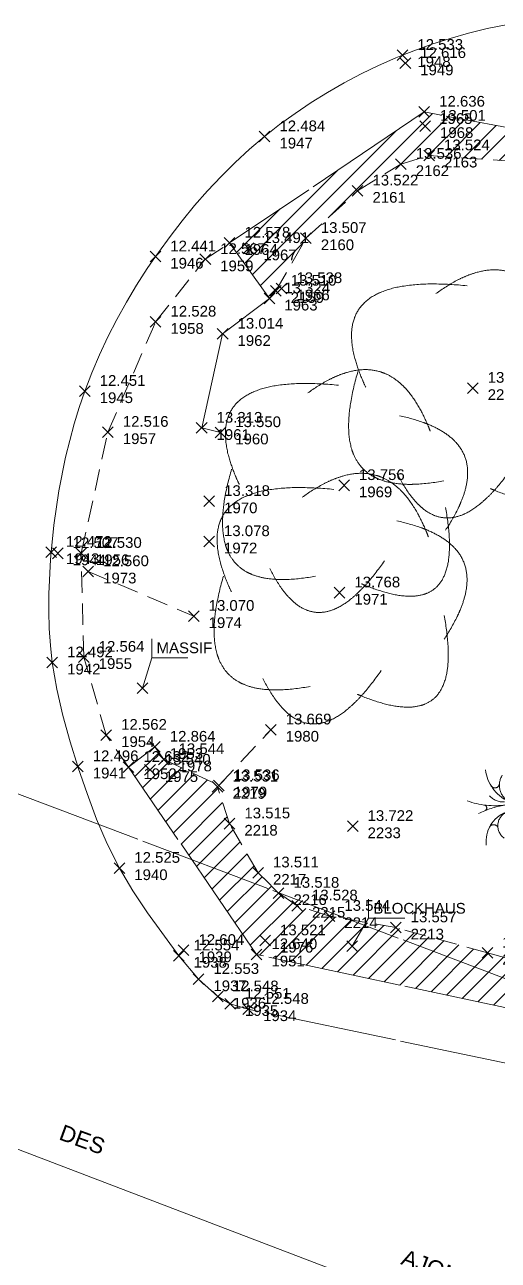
# Model space of a CAD drawing. Header units: metres. Extents: x 1224602 to 1224842, y 7187490 to 7187733.
# Drawn here: x 1224792 to 1224800.84, y 7187690.28 to 7187713.36 of the extents above; entities that cross this region are included whole.
import ezdxf
from ezdxf.enums import TextEntityAlignment as Align

# ---------------------------------------------------------------- set-up
doc = ezdxf.new("R2010")
doc.units = ezdxf.units.M
doc.header["$PDMODE"] = 3
doc.header["$PDSIZE"] = 0.1
for name, pattern in [('LL_0822', [2.5, 2.5, 0]), ('RL_1105', [2.5, 2.5, 0]), ('Socle_Continu', [2.5, 2.5, 0]), ('TL_1182', [0.6, 0.4, -0.2]), ('YL_2901', [2.5, 2.5, 0])]:
    doc.linetypes.add(name, pattern=pattern)
for name, color, linetype, lineweight in [('BATIH_SCS', 201, 'Socle_Continu', 13), ('BATIM_SCI', 201, 'Socle_Continu', 13), ('HABIL_SCI', 7, 'Socle_Continu', 13), ('JARDI_PSS', 82, 'Socle_Continu', 13), ('JARDI_SCI', 82, 'Socle_Continu', 13), ('JARDI_SCS', 82, 'Socle_Continu', 13), ('SIGTA_SCI', 7, 'Socle_Continu', 13), ('SIGTM_SCI', 1, 'Socle_Continu', 13), ('SIGTO_SCI', 255, 'Socle_Continu', 13), ('VOIRI_SCS', 7, 'Socle_Continu', 13)]:
    doc.layers.add(name, color=color, linetype=linetype, lineweight=lineweight)
for name, color, linetype, lineweight, true_color in [('BATIM_SCS', 7, 'Socle_Continu', 13, 0xdf7fff), ('EAUUS_SCT', 7, 'Socle_Continu', 13, 0x7f3f00), ('SIGTS_PSS', 7, 'Socle_Continu', 13, 0x9966cc)]:
    doc.layers.add(name, color=color, linetype=linetype, lineweight=lineweight, true_color=true_color)
doc.styles.get("Standard").update_dxf_attribs({"font": 'arial.ttf'})
doc.linetypes.add('CL_0181', pattern='A,3,-0.15,0.4,-0.381,["eu",Standard,S=0.254,R=0,X=-0.2,Y=-0.1],-0.381,0.4,-0.15', length=4.862)

# ---------------------------------------------------------------- blocks, each defined once
blk = doc.blocks.new('YP_1521')
at = {"layer": 'SIGTO_SCI', "color": 7, "linetype": 'Socle_Continu'}
blk.add_point((0, 0), dxfattribs=at)
at = {"layer": 'SIGTA_SCI', "linetype": 'Socle_Continu'}
blk.add_attdef('ALT', (0.278, 0.099), '', height=0.2, dxfattribs=at)
at = {"layer": 'SIGTA_SCI', "linetype": 'Socle_Continu', "flags": 9}
blk.add_attdef('CALQUE_ALT', (1.69, -1.18), '', height=0.2, dxfattribs=at)
at = {"layer": 'SIGTM_SCI', "linetype": 'Socle_Continu'}
blk.add_attdef('MAT', (0.278, -0.223), '', height=0.2, dxfattribs=at)
at = {"layer": 'SIGTM_SCI', "linetype": 'Socle_Continu', "flags": 9}
blk.add_attdef('CALQUE_MAT', (1.69, -1.501), '', height=0.2, dxfattribs=at)
at = {"layer": 'SIGTO_SCI', "linetype": 'Socle_Continu', "flags": 9}
for tag, p in [('ID', (1.69, 0.105)), ('NATURE', (1.69, -0.216)), ('FAMILLE', (1.69, -0.538)), ('CALQUE', (1.69, -0.859)), ('PCRS', (1.69, -1.823))]:
    blk.add_attdef(tag, p, '', height=0.2, dxfattribs=at)
blk = doc.blocks.new('TP_1203')
at = {"layer": 'JARDI_SCS', "linetype": 'Socle_Continu'}
for points in [[(0.3171, 0.1998, 0.007667), (0.3097, 0.2185, 0.026874), (0.2793, 0.282, 0.047786), (0.2363, 0.3458, 0.023985), (0.2196, 0.3641, 0.040407), (0.1879, 0.391, 0.05708), (0.1498, 0.4122, 0.021505), (0.1343, 0.4178, 0.075257), (0.0789, 0.4262, 0.004647), (0.0754, 0.4262, 0.067031), (0.0113, 0.4161, 0.025669), (-0.025, 0.4032, 0.024468), (-0.0582, 0.3875, 0.036292), (-0.1329, 0.3405)], [(-0.0204, 0.3686, 0.026081), (-0.1467, 0.3752, 0.000498), (-0.1491, 0.3752, 0.000061), (-0.1493, 0.3752, 0.039737), (-0.2542, 0.3668, 0.05935), (-0.3324, 0.3448, 0.002412), (-0.3355, 0.3435, 0.092506), (-0.393, 0.3053, 0.000753), (-0.3933, 0.305, 0.098491), (-0.4244, 0.2585, 0.011844), (-0.4269, 0.2521, 0.083514), (-0.4371, 0.1912, 0.009601), (-0.437, 0.184, 0.062383), (-0.4234, 0.101, 0.027233), (-0.3998, 0.0339, 0.012932), (-0.386, 0.003)], [(0.3734, -0.1657, 0.034341), (0.42, -0.0853, 0.016386), (0.4306, -0.0619, 0.033024), (0.4472, -0.0128, 0.065516), (0.4552, 0.0476, 0.004498), (0.4551, 0.0518, 0.088708), (0.4437, 0.1085, 0.001985), (0.4432, 0.1097, 0.087204), (0.4129, 0.1572, 0.010127), (0.4065, 0.1639, 0.060799), (0.3628, 0.1981, 0.037701), (0.3113, 0.2242, 0.012492), (0.2934, 0.231, 0.034867), (0.2046, 0.2561)], [(-0.4141, 0.0593, 0.030688), (-0.4401, -0.0515, 0.042762), (-0.4476, -0.1391, 0.002681), (-0.4475, -0.1447, 0.068057), (-0.4366, -0.2203, 0.027564), (-0.4302, -0.2384, 0.0661), (-0.4071, -0.2783, 0.02929), (-0.3949, -0.292, 0.071575), (-0.3592, -0.3187, 0.024959), (-0.3395, -0.3281, 0.055555), (-0.2929, -0.3415, 0.042997), (-0.2266, -0.3473, 0.011964), (-0.2081, -0.3468, 0.03671), (-0.1048, -0.3345)], [(0.064, -0.3627, 0.004702), (0.0762, -0.3679, 0.029397), (0.1549, -0.3952, 0.053456), (0.231, -0.4084, 0.017025), (0.2434, -0.4088, 0.067312), (0.292, -0.4022, 0.029038), (0.3048, -0.3978, 0.085197), (0.3382, -0.3767, 0.008842), (0.3415, -0.3736, 0.097758), (0.3694, -0.3319, 0.000163), (0.3695, -0.3318, 0.072483), (0.3857, -0.2677, 0.026786), (0.3883, -0.2187, 0.018833), (0.387, -0.1842, 0.02958), (0.3734, -0.0814)], [(-0.2735, -0.3064, 0.039486), (-0.23, -0.3798, 0.04359), (-0.1978, -0.4182, 0.016585), (-0.1839, -0.4312, 0.081902), (-0.1391, -0.4591, 0.006579), (-0.1351, -0.4607, 0.089308), (-0.0921, -0.4684, 0.016983), (-0.0837, -0.4681, 0.078527), (-0.037, -0.4569, 0.013117), (-0.0296, -0.4536, 0.063228), (0.0271, -0.4171, 0.02257), (0.0606, -0.3865, 0.018838), (0.0864, -0.3587, 0.027877), (0.1484, -0.2782)]]:
    blk.add_lwpolyline(points, format="xyb", dxfattribs=at)
at = {"layer": 'JARDI_SCS', "linetype": 'Socle_Continu', "flags": 9}
for tag, p in [('ID', (0.8891, 0.2461)), ('NATURE', (0.8891, -0.0752)), ('FAMILLE', (0.8891, -0.3964)), ('CALQUE', (0.8891, -0.7177)), ('PCRS', (0.8891, -1.039))]:
    blk.add_attdef(tag, p, '', height=0.2, dxfattribs=at)
blk = doc.blocks.new('TP_2779')
at = {"layer": 'JARDI_PSS', "linetype": 'Socle_Continu', "extrusion": (0, 0, -1), "flags": 128}
for points in [[(-0.025, 0.165, 0.247838), (-0.34, 0.797)], [(-0.064, 0.707, 0.064603), (-0.029, 0.294)], [(0.086, 0.103, 0.25131), (0.508, 0.689)], [(-0.113, 0.12, 0.255827), (-0.398, 0.325)], [(0.122, 0.036, 0.13192), (0.851, 0.112)], [(0.637, -0.128, 0.079746), (0.149, 0.028)], [(0.523, 0.029, 0.690122), (0.513, -0.072)], [(0.153, 0.089, 0.230233), (0.433, 0.205)], [(-0.172, 0.054, 0.115458), (-0.86, 0.103)], [(-0.083, -0.138, 0.100919), (-0.22, -0.653)], [(0.43, -0.381, 0.592918), (0.275, -0.382)], [(-0.198, -0.478, 0.662456), (-0.326, -0.398)]]:
    blk.add_lwpolyline(points, format="xyb", dxfattribs=at)
at = {"layer": 'JARDI_PSS', "linetype": 'Socle_Continu', "flags": 128}
for points in [[(-0.193, 0.587, 0.422349), (-0.073, 0.099)], [(0.065, 0.588, 0.596812), (0.127, 0.562)], [(-0.401, 0.391, 0.742335), (-0.245, 0.432)], [(0.643, 0.254, 0.050999), (0.167, 0.058)], [(0.509, 0.211, 0.61769), (0.536, 0.12)], [(-0.122, -0.101, 0.339495), (-0.491, -0.719)], [(-0.122, -0.106, 0.565905), (-0.157, -0.586)], [(-0.028, -0.173, 0.132446), (-0.077, -0.435)], [(0.091, -0.146, 0.285538), (0.709, -0.502)], [(0.158, -0.066, 0.093629), (0.527, -0.284)]]:
    blk.add_lwpolyline(points, format="xyb", dxfattribs=at)
at = {"layer": 'JARDI_PSS', "linetype": 'Socle_Continu'}
blk.add_circle((0, 0), 0.0469, dxfattribs=at)
at = {"layer": 'JARDI_PSS', "linetype": 'Socle_Continu', "flags": 9}
for tag, p in [('ID', (1.31, 0.499)), ('NATURE', (1.31, 0.178)), ('FAMILLE', (1.31, -0.143)), ('CALQUE', (1.31, -0.465)), ('PCRS', (1.31, -0.786))]:
    blk.add_attdef(tag, p, '', height=0.2, dxfattribs=at)
blk = doc.blocks.new('*U41')
at = {"layer": 'BATIM_SCI', "linetype": 'Socle_Continu'}
blk.add_line((0.308, 0.521), (0, 0), dxfattribs=at)
at = {"layer": 'BATIM_SCI', "linetype": 'Socle_Continu', "flags": 128}
blk.add_lwpolyline([(0.981, 0.521), (0.308, 0.521), (0.308, 0.878)], dxfattribs=at)
at = {"layer": 'BATIM_SCI', "linetype": 'Socle_Continu'}
blk.add_point((0, 0), dxfattribs=at)
blk.add_attdef('TXT', (0.397, 0.608), '', height=0.2, dxfattribs=at)
at = {"layer": 'BATIM_SCI', "linetype": 'Socle_Continu', "flags": 9}
for tag, p in [('ID', (1.967, 0.144)), ('NATURE', (1.967, -0.177)), ('FAMILLE', (1.967, -0.499)), ('CALQUE', (1.967, -0.82)), ('PCRS', (1.967, -1.141))]:
    blk.add_attdef(tag, p, '', height=0.2, dxfattribs=at)
blk = doc.blocks.new('ZP_1565')
at = {"layer": 'HABIL_SCI', "linetype": 'Socle_Continu'}
blk.add_attdef('TYPE', text='', height=0.3, dxfattribs=at).set_placement((0, 0), align=Align.MIDDLE_CENTER)
at = {"layer": 'HABIL_SCI', "linetype": 'Socle_Continu', "flags": 9}
for tag, p in [('ID', (0.547, -0.599)), ('NATURE', (0.547, -0.92)), ('FAMILLE', (0.547, -1.242)), ('CALQUE', (0.547, -1.563)), ('PCRS', (0.533, -1.833))]:
    blk.add_attdef(tag, p, '', height=0.2, dxfattribs=at)
blk = doc.blocks.new('*U113')
at = {"layer": 'JARDI_SCI', "linetype": 'Socle_Continu'}
blk.add_line((0.175, 0.564), (0, 0), dxfattribs=at)
at = {"layer": 'JARDI_SCI', "linetype": 'Socle_Continu', "flags": 128}
blk.add_lwpolyline([(0.848, 0.564), (0.175, 0.564), (0.175, 0.921)], dxfattribs=at)
at = {"layer": 'JARDI_SCI', "linetype": 'Socle_Continu'}
blk.add_point((0, 0), dxfattribs=at)
blk.add_attdef('TXT', (0.264, 0.651), '', height=0.2, dxfattribs=at)
at = {"layer": 'JARDI_SCI', "linetype": 'Socle_Continu', "flags": 9}
for tag, p in [('ID', (1.967, 0.144)), ('NATURE', (1.967, -0.177)), ('FAMILLE', (1.967, -0.499)), ('CALQUE', (1.967, -0.82)), ('PCRS', (1.967, -1.141))]:
    blk.add_attdef(tag, p, '', height=0.2, dxfattribs=at)

msp = doc.modelspace()

# ---------------------------------------------------------------- hatches: boundary and pattern name
at = {"layer": 'BATIH_SCS', "linetype": 'Socle_Continu'}
h = msp.add_hatch(dxfattribs=at)
h.set_pattern_fill('RL_1107', color=256, pattern_type=2)
h.set_pattern_definition([(45, (-54.5113, -14.81183), (-0.176776695297, 0.176776695297), [])])
h.paths.add_polyline_path([(1224799.463, 7187711.731), (1224795.828, 7187709.285), (1224796.571, 7187708.246), (1224796.691, 7187708.388), (1224797.253, 7187709.373), (1224798.218, 7187710.259), (1224799.026, 7187710.757), (1224799.554, 7187710.917), (1224801.626, 7187710.773), (1224804.634, 7187710.28), (1224807.611, 7187709.68), (1224809.205, 7187709.249), (1224809.519, 7187709.122), (1224809.847, 7187708.714), (1224810.67, 7187707.595), (1224811.487, 7187706.378), (1224811.566, 7187705.846), (1224811.673, 7187705.567), (1224812.42, 7187706.13), (1224809.995, 7187709.74)])
h = msp.add_hatch(dxfattribs=at)
h.set_pattern_fill('RL_1107', color=256, pattern_type=2)
h.set_pattern_definition([(45, (-49.93037, -22.36313), (-0.176776695297, 0.176776695297), [])])
h.paths.add_polyline_path([(1224800.642, 7187696.026), (1224798.931, 7187696.499), (1224797.693, 7187696.712), (1224797.088, 7187696.906), (1224796.743, 7187697.143), (1224796.36, 7187697.523), (1224795.826, 7187698.439), (1224795.603, 7187699.127), (1224795.629, 7187699.152), (1224794.597, 7187699.64), (1224794.433, 7187699.872), (1224793.94, 7187699.494), (1224796.331, 7187695.997), (1224804.089, 7187694.337), (1224806.89, 7187693.755), (1224810.512, 7187696.301), (1224809.62, 7187696.73), (1224808.489, 7187695.777), (1224807.18, 7187694.926), (1224806.698, 7187694.776), (1224806.115, 7187694.709), (1224804.506, 7187694.988)])

# ---------------------------------------------------------------- linework, layer by layer
at = {"layer": 'BATIM_SCS', "linetype": 'RL_1105'}
for points in [[(1224811.673, 7187705.567, 13.235), (1224812.42, 7187706.13, 12.834), (1224809.995, 7187709.74, 12.773), (1224799.463, 7187711.731, 12.636), (1224795.828, 7187709.285, 12.578), (1224796.571, 7187708.246, 13.324), (1224795.698, 7187707.585, 13.014), (1224795.306, 7187705.829, 13.313), (1224795.655, 7187705.746, 13.55)], [(1224810.512, 7187696.301, 12.759), (1224806.89, 7187693.755, 12.685), (1224804.089, 7187694.337, 12.676), (1224796.331, 7187695.997, 12.64), (1224793.94, 7187699.494, 12.632), (1224794.433, 7187699.872, 12.864)]]:
    msp.add_polyline3d(points, dxfattribs=at)
at = {"layer": 'EAUUS_SCT', "linetype": 'CL_0181'}
msp.add_polyline3d([(1224801.657, 7187688.62, 11.1), (1224766.157, 7187702.184, 10.91)], dxfattribs=at)
at = {"layer": 'JARDI_SCS', "linetype": 'TL_1182'}
for points in [[(1224796.571, 7187708.246, 13.324), (1224796.691, 7187708.388, 13.51), (1224797.253, 7187709.373, 13.507), (1224798.218, 7187710.259, 13.522), (1224799.026, 7187710.757, 13.536), (1224799.554, 7187710.917, 13.524), (1224801.626, 7187710.773, 13.52)], [(1224793.94, 7187699.494, 12.632), (1224793.524, 7187700.094, 12.562), (1224793.105, 7187701.551, 12.564), (1224793.055, 7187703.491, 12.53), (1224793.555, 7187705.752, 12.516), (1224794.446, 7187707.811, 12.528), (1224795.374, 7187708.979, 12.567), (1224795.828, 7187709.285, 12.578)], [(1224793.188, 7187703.149, 12.56), (1224795.158, 7187702.316, 13.07)], [(1224794.433, 7187699.872, 12.864), (1224794.597, 7187699.64, 13.544), (1224795.629, 7187699.152, 13.536), (1224796.597, 7187700.194, 13.669)], [(1224804.506, 7187694.988, 13.524), (1224800.642, 7187696.026, 13.561), (1224798.931, 7187696.499, 13.557), (1224797.693, 7187696.712, 13.544), (1224797.088, 7187696.906, 13.528), (1224796.743, 7187697.143, 13.518), (1224796.36, 7187697.523, 13.511), (1224795.826, 7187698.439, 13.515), (1224795.603, 7187699.127, 13.531), (1224795.629, 7187699.152, 13.536)]]:
    msp.add_polyline3d(points, dxfattribs=at)
at = {"layer": 'SIGTS_PSS', "linetype": 'YL_2901'}
msp.add_polyline3d([(1224718.643, 7187594.665, 11.273), (1224724.194, 7187641.786, 11.605), (1224743.464, 7187686.347, 12.019), (1224774.759, 7187705.496, 12.369), (1224807.6, 7187693.028, 12.688), (1224838.124, 7187643.847, 11.839), (1224818.746, 7187610.542, 11.62), (1224772.174, 7187599.12, 11.427)], close=True, dxfattribs=at)
at = {"layer": 'VOIRI_SCS', "linetype": 'LL_0822'}
msp.add_polyline3d([(1224804.013, 7187693.334, 12.581), (1224796.175, 7187694.975, 12.548), (1224795.836, 7187695.072, 12.551), (1224795.61, 7187695.209, 12.548), (1224795.247, 7187695.534, 12.553), (1224794.878, 7187695.973, 12.554), (1224794.293, 7187696.774, 12.539), (1224794.02, 7187697.185, 12.532), (1224793.77, 7187697.609, 12.525), (1224793.543, 7187698.06, 12.518), (1224793.344, 7187698.525, 12.511), (1224793.165, 7187699, 12.504), (1224793.002, 7187699.482, 12.496), (1224792.994, 7187699.507, 12.496), (1224792.849, 7187699.968, 12.495), (1224792.713, 7187700.457, 12.494), (1224792.6, 7187700.951, 12.493), (1224792.516, 7187701.448, 12.492), (1224792.481, 7187701.766, 12.489), (1224792.459, 7187702.086, 12.487), (1224792.45, 7187702.407, 12.484), (1224792.451, 7187702.729, 12.48), (1224792.483, 7187703.373, 12.474), (1224792.495, 7187703.511, 12.472), (1224792.546, 7187704.016, 12.469), (1224792.639, 7187704.654, 12.465), (1224792.764, 7187705.285, 12.461), (1224792.925, 7187705.907, 12.456), (1224793.02, 7187706.214, 12.454), (1224793.124, 7187706.517, 12.451), (1224793.255, 7187706.86, 12.449), (1224793.399, 7187707.197, 12.447), (1224793.556, 7187707.529, 12.446), (1224793.724, 7187707.857, 12.445), (1224793.902, 7187708.178, 12.443), (1224794.091, 7187708.494, 12.442), (1224794.29, 7187708.805, 12.442), (1224794.442, 7187709.029, 12.441), (1224794.498, 7187709.109, 12.442), (1224794.715, 7187709.408, 12.447), (1224794.94, 7187709.699, 12.452), (1224795.174, 7187709.983, 12.457), (1224795.417, 7187710.259, 12.462), (1224795.67, 7187710.527, 12.467), (1224795.931, 7187710.785, 12.473), (1224796.201, 7187711.034, 12.478), (1224796.481, 7187711.272, 12.484), (1224796.762, 7187711.494, 12.489), (1224797.052, 7187711.705, 12.495), (1224797.349, 7187711.906, 12.501), (1224797.654, 7187712.096, 12.506), (1224797.965, 7187712.274, 12.512), (1224798.282, 7187712.441, 12.518), (1224798.606, 7187712.597, 12.525), (1224798.934, 7187712.742, 12.531), (1224799.056, 7187712.792, 12.533), (1224799.267, 7187712.874, 12.535), (1224799.604, 7187712.995, 12.539), (1224799.946, 7187713.104, 12.543), (1224800.29, 7187713.201, 12.547), (1224800.638, 7187713.287, 12.55), (1224800.989, 7187713.36, 12.554)], dxfattribs=at)

# ---------------------------------------------------------------- block references
at = {"layer": 'BATIM_SCI', "linetype": 'Socle_Continu'}
msp.add_blockref('*U41', (1224798.116, 7187696.151), dxfattribs=at).add_auto_attribs({'TXT': 'BLOCKHAUS'})
at = {"layer": 'HABIL_SCI', "linetype": 'Socle_Continu', "rotation": 339.9510086463645}
msp.add_blockref('ZP_1565', (1224789.523, 7187693.838), dxfattribs=at).add_auto_attribs({'TYPE': 'RUE                                                   RESIDENCE                                                   DES                                                   AJONCS'})
at = {"layer": 'JARDI_PSS', "linetype": 'Socle_Continu'}
msp.add_blockref('TP_2779', (1224801.112, 7187698.756, 13.764), dxfattribs=at)
at = {"layer": 'JARDI_SCI', "linetype": 'Socle_Continu'}
msp.add_blockref('*U113', (1224794.2, 7187700.972), dxfattribs=at).add_auto_attribs({'TXT': 'MASSIF'})
at = {"layer": 'JARDI_SCS', "linetype": 'Socle_Continu'}
for p, xscale, yscale in [((1224800.369, 7187706.575, 13.936), 5.180480354163229, 5.180480354163229), ((1224797.965, 7187704.758, 13.756), 5.070034586009923, 5.070034586009923), ((1224797.88, 7187702.753, 13.768), 5.231999285677386, 5.231999285677386)]:
    msp.add_blockref('TP_1203', p, dxfattribs=dict(at, xscale=xscale, yscale=yscale))
at = {"layer": 'SIGTO_SCI', "linetype": 'Socle_Continu'}
for p, values in [((1224799.056, 7187712.792, 12.533), {'ALT': '12.533', 'MAT': '1948'}), ((1224799.109, 7187712.64, 12.616), {'ALT': '12.616', 'MAT': '1949'}), ((1224799.463, 7187711.731, 12.636), {'ALT': '12.636', 'MAT': '1965'}), ((1224799.479, 7187711.468, 13.501), {'ALT': '13.501', 'MAT': '1968'}), ((1224796.481, 7187711.272, 12.484), {'ALT': '12.484', 'MAT': '1947'}), ((1224799.026, 7187710.757, 13.536), {'ALT': '13.536', 'MAT': '2162'}), ((1224799.554, 7187710.917, 13.524), {'ALT': '13.524', 'MAT': '2163'}), ((1224798.218, 7187710.259, 13.522), {'ALT': '13.522', 'MAT': '2161'}), ((1224797.253, 7187709.373, 13.507), {'ALT': '13.507', 'MAT': '2160'}), ((1224795.828, 7187709.285, 12.578), {'ALT': '12.578', 'MAT': '1964'}), ((1224796.18, 7187709.184, 13.491), {'ALT': '13.491', 'MAT': '1967'}), ((1224794.442, 7187709.029, 12.441), {'ALT': '12.441', 'MAT': '1946'}), ((1224795.374, 7187708.979, 12.567), {'ALT': '12.567', 'MAT': '1959'}), ((1224796.798, 7187708.436, 13.538), {'ALT': '13.538', 'MAT': '1966'}), ((1224796.571, 7187708.246, 13.324), {'ALT': '13.324', 'MAT': '1963'}), ((1224796.691, 7187708.388, 13.51), {'ALT': '13.510', 'MAT': '2159'}), ((1224794.446, 7187707.811, 12.528), {'ALT': '12.528', 'MAT': '1958'}), ((1224795.698, 7187707.585, 13.014), {'ALT': '13.014', 'MAT': '1962'}), ((1224793.124, 7187706.517, 12.451), {'ALT': '12.451', 'MAT': '1945'}), ((1224800.369, 7187706.575, 13.936), {'ALT': '13.936', 'MAT': '2235'}), ((1224793.555, 7187705.752, 12.516), {'ALT': '12.516', 'MAT': '1957'}), ((1224795.306, 7187705.829, 13.313), {'ALT': '13.313', 'MAT': '1961'}), ((1224795.655, 7187705.746, 13.55), {'ALT': '13.550', 'MAT': '1960'}), ((1224797.965, 7187704.758, 13.756), {'ALT': '13.756', 'MAT': '1969'}), ((1224795.448, 7187704.46, 13.318), {'ALT': '13.318', 'MAT': '1970'}), ((1224795.445, 7187703.71, 13.078), {'ALT': '13.078', 'MAT': '1972'}), ((1224792.495, 7187703.511, 12.472), {'ALT': '12.472', 'MAT': '1943'}), ((1224792.619, 7187703.488, 12.507), {'ALT': '12.507', 'MAT': '1944'}), ((1224793.055, 7187703.491, 12.53), {'ALT': '12.530', 'MAT': '1956'}), ((1224793.188, 7187703.149, 12.56), {'ALT': '12.560', 'MAT': '1973'}), ((1224797.88, 7187702.753, 13.768), {'ALT': '13.768', 'MAT': '1971'}), ((1224795.158, 7187702.316, 13.07), {'ALT': '13.070', 'MAT': '1974'}), ((1224793.105, 7187701.551, 12.564), {'ALT': '12.564', 'MAT': '1955'}), ((1224792.516, 7187701.448, 12.492), {'ALT': '12.492', 'MAT': '1942'}), ((1224796.597, 7187700.194, 13.669), {'ALT': '13.669', 'MAT': '1980'}), ((1224793.524, 7187700.094, 12.562), {'ALT': '12.562', 'MAT': '1954'}), ((1224794.433, 7187699.872, 12.864), {'ALT': '12.864', 'MAT': '1953'}), ((1224792.994, 7187699.507, 12.496), {'ALT': '12.496', 'MAT': '1941'}), ((1224793.94, 7187699.494, 12.632), {'ALT': '12.632', 'MAT': '1952'}), ((1224794.341, 7187699.442, 13.54), {'ALT': '13.540', 'MAT': '1975'}), ((1224794.597, 7187699.64, 13.544), {'ALT': '13.544', 'MAT': '1978'}), ((1224795.603, 7187699.127, 13.531), {'ALT': '13.531', 'MAT': '2219'}), ((1224795.629, 7187699.152, 13.536), {'ALT': '13.536', 'MAT': '1979'}), ((1224795.826, 7187698.439, 13.515), {'ALT': '13.515', 'MAT': '2218'}), ((1224798.126, 7187698.391, 13.722), {'ALT': '13.722', 'MAT': '2233'}), ((1224793.77, 7187697.609, 12.525), {'ALT': '12.525', 'MAT': '1940'}), ((1224796.36, 7187697.523, 13.511), {'ALT': '13.511', 'MAT': '2217'}), ((1224796.743, 7187697.143, 13.518), {'ALT': '13.518', 'MAT': '2216'}), ((1224797.088, 7187696.906, 13.528), {'ALT': '13.528', 'MAT': '2215'}), ((1224797.693, 7187696.712, 13.544), {'ALT': '13.544', 'MAT': '2214'}), ((1224798.931, 7187696.499, 13.557), {'ALT': '13.557', 'MAT': '2213'}), ((1224796.491, 7187696.255, 13.521), {'ALT': '13.521', 'MAT': '1976'}), ((1224794.878, 7187695.973, 12.554), {'ALT': '12.554', 'MAT': '1938'}), ((1224794.969, 7187696.075, 12.604), {'ALT': '12.604', 'MAT': '1939'}), ((1224796.331, 7187695.997, 12.64), {'ALT': '12.640', 'MAT': '1951'}), ((1224800.642, 7187696.026, 13.561), {'ALT': '13.561', 'MAT': '2212'}), ((1224795.247, 7187695.534, 12.553), {'ALT': '12.553', 'MAT': '1937'}), ((1224795.61, 7187695.209, 12.548), {'ALT': '12.548', 'MAT': '1936'}), ((1224795.836, 7187695.072, 12.551), {'ALT': '12.551', 'MAT': '1935'}), ((1224796.175, 7187694.975, 12.548), {'ALT': '12.548', 'MAT': '1934'})]:
    msp.add_blockref('YP_1521', p, dxfattribs=at).add_auto_attribs(values)

doc.saveas('drawing.dxf')
